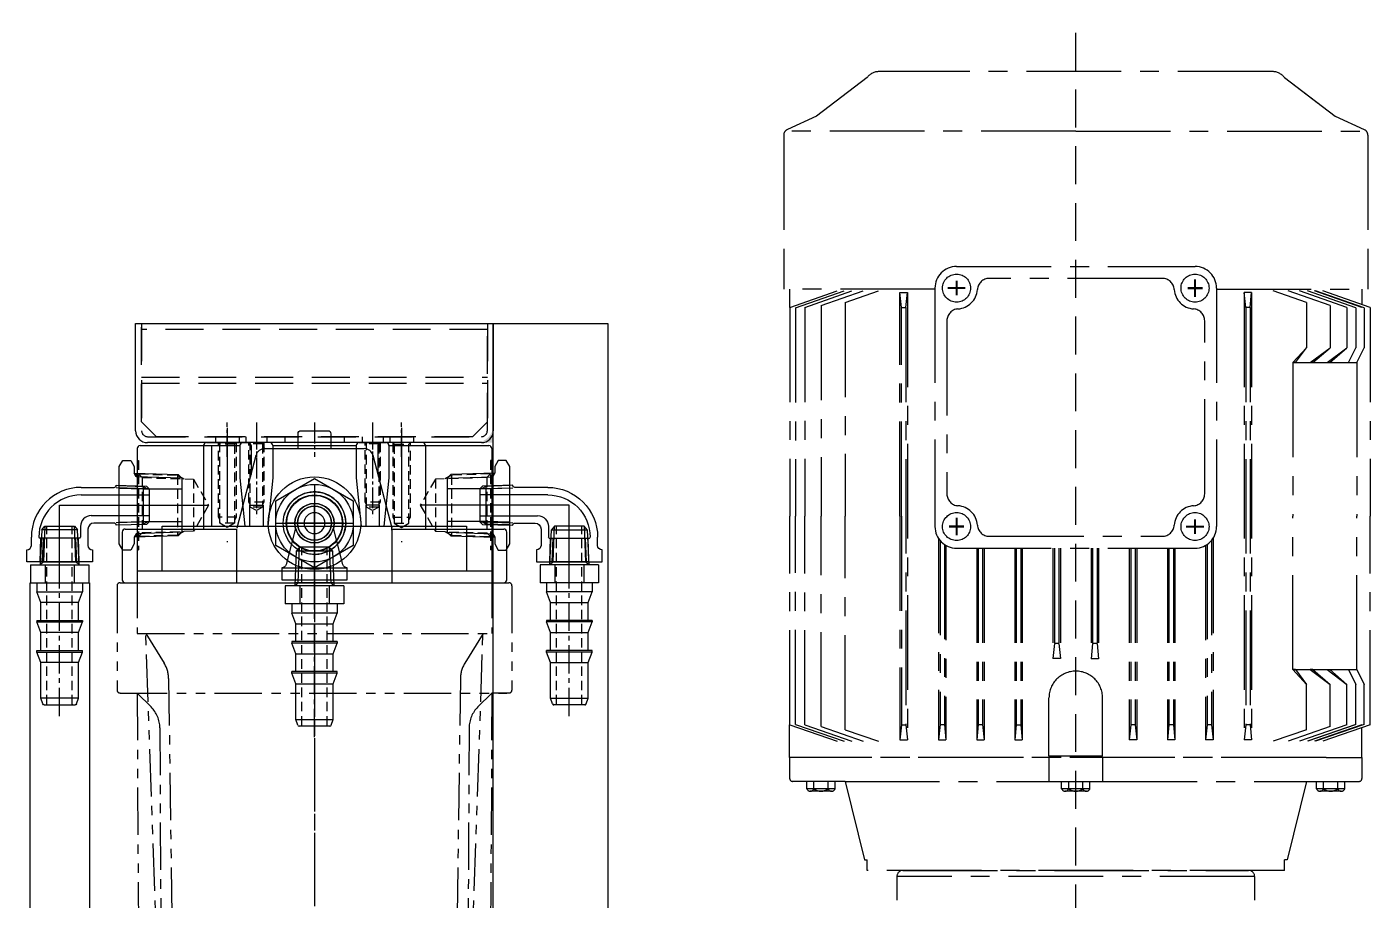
# Model space of a CAD drawing. Header units: millimetres. Extents: x 0 to 37514, y 0 to 8910.
# Drawn here: x 36504.2 to 36954.9, y 870.6 to 1163.6 of the extents above; entities that cross this region are included whole.
import ezdxf

# ---------------------------------------------------------------- set-up
doc = ezdxf.new("R2010")
doc.units = ezdxf.units.MM
for name, pattern in [('CENTER', [50.8, 31.75, -6.35, 6.35, -6.35]), ('CENTER1', [10, 7, -1, 1, -1]), ('CENTER2', [28.575, 19.05, -3.175, 3.175, -3.175]), ('DASHED', [19.05, 12.7, -6.35]), ('HIDDEN2', [4.7625, 3.175, -1.5875]), ('HIDDENX2', [19.05, 12.7, -6.35]), ('PHANTOM2', [31.75, 15.875, -3.175, 3.175, -3.175, 3.175, -3.175])]:
    doc.linetypes.add(name, pattern=pattern)
for name, color, linetype in [('1', 1, 'CENTER'), ('2', 2, 'DASHED'), ('CENTER', 1, 'CENTER'), ('THIN', 3, 'Continuous')]:
    doc.layers.add(name, color=color, linetype=linetype)

# ---------------------------------------------------------------- blocks, each defined once
blk = doc.blocks.new('747 3HP FRONT')
at = {"layer": '1'}
for p, q in [((5350.02, 19574.95), (5218.02, 19574.95)), ((5214.02, 19572.95), (5197.02, 19559.95)), ((5354.02, 19572.95), (5371.02, 19559.95)), ((5354.02, 19572.95), (5365.45, 19564.21)), ((5197.02, 19559.95), (5187.25, 19555.47)), ((5371.02, 19559.95), (5380.79, 19555.47)), ((5186.02, 19553.62), (5186.02, 19509.45)), ((5284.02, 19554.95), (5188.58, 19554.95)), ((5284.02, 19554.95), (5379.45, 19554.95)), ((5382.02, 19553.62), (5382.02, 19509.45)), ((5186.02, 19509.45), (5186.02, 19501.95)), ((5244.02, 19509.55), (5324.02, 19509.55)), ((5382.02, 19509.45), (5382.02, 19501.95)), ((5236.77, 19501.95), (5186.02, 19501.95)), ((5188.02, 19501.95), (5188.02, 19495.81)), ((5188.04, 19495.81), (5203.91, 19501.35)), ((5190.02, 19495.67), (5206.31, 19501.35)), ((5193.11, 19495.83), (5208.93, 19501.35)), ((5198.62, 19496.43), (5212.71, 19501.35)), ((5206.65, 19497.45), (5217.83, 19501.35)), ((5236.77, 19502.3), (5236.77, 19422.3)), ((5313.04, 19505.55), (5254.99, 19505.55)), ((5331.27, 19502.3), (5331.27, 19422.3)), ((5331.27, 19501.95), (5382.02, 19501.95)), ((5361.39, 19497.45), (5350.21, 19501.35)), ((5369.42, 19496.43), (5355.32, 19501.35)), ((5374.92, 19495.83), (5359.11, 19501.35)), ((5378.02, 19495.67), (5361.72, 19501.35)), ((5380, 19495.81), (5364.12, 19501.35)), ((5380.79, 19495.67), (5364.5, 19501.35)), ((5382.77, 19495.81), (5366.89, 19501.35)), ((5380.02, 19501.95), (5380.02, 19496.77)), ((5206.65, 19497.45), (5206.65, 19425.8)), ((5225.52, 19495.77), (5225.02, 19500.87)), ((5225.02, 19500.87), (5227.52, 19500.87)), ((5225.02, 19425.8), (5225.02, 19500.87)), ((5227.02, 19495.77), (5227.52, 19500.87)), ((5227.52, 19500.87), (5227.52, 19350.74)), ((5340.52, 19500.87), (5340.52, 19350.74)), ((5343.02, 19500.87), (5340.52, 19500.87)), ((5341.02, 19495.77), (5340.52, 19500.87)), ((5342.52, 19495.77), (5343.02, 19500.87)), ((5343.02, 19500.87), (5343.02, 19350.74)), ((5361.39, 19497.45), (5361.39, 19482.3)), ((5188.04, 19495.81), (5188.04, 19425.8)), ((5190.02, 19495.67), (5190.02, 19425.8)), ((5193.11, 19495.83), (5193.11, 19425.8)), ((5198.62, 19496.43), (5198.62, 19425.8)), ((5225.52, 19495.77), (5226.84, 19495.77)), ((5225.52, 19425.8), (5225.52, 19495.77)), ((5227.02, 19495.77), (5227.02, 19355.84)), ((5341.02, 19495.77), (5341.02, 19355.84)), ((5342.52, 19495.77), (5341.02, 19495.77)), ((5342.52, 19495.77), (5342.52, 19355.84)), ((5369.42, 19496.43), (5369.42, 19482.3)), ((5374.92, 19495.83), (5374.92, 19482.3)), ((5378.02, 19495.67), (5378.02, 19482.3)), ((5380.79, 19495.67), (5380.79, 19482.3)), ((5382.77, 19495.81), (5382.77, 19425.8)), ((5240.77, 19491.33), (5240.77, 19433.28)), ((5327.27, 19433.28), (5327.27, 19491.33)), ((5356.85, 19477.3), (5361.39, 19482.3)), ((5357.79, 19477.3), (5361.39, 19482.3)), ((5362.64, 19477.3), (5369.42, 19482.3)), ((5363.53, 19477.3), (5369.42, 19482.3)), ((5368.34, 19477.3), (5374.92, 19482.3)), ((5369.23, 19477.3), (5374.92, 19482.3)), ((5375.56, 19477.3), (5378.02, 19482.3)), ((5378.33, 19477.3), (5380.79, 19482.3)), ((5357.79, 19477.3), (5356.85, 19477.3)), ((5356.85, 19477.3), (5356.85, 19425.8)), ((5356.85, 19477.3), (5378.33, 19477.3)), ((5363.53, 19477.3), (5362.64, 19477.3)), ((5378.33, 19477.3), (5378.33, 19425.8)), ((5188.04, 19355.8), (5188.04, 19425.8)), ((5190.02, 19355.94), (5190.02, 19425.8)), ((5193.11, 19355.78), (5193.11, 19425.8)), ((5198.62, 19355.18), (5198.62, 19425.8)), ((5206.65, 19354.16), (5206.65, 19425.8)), ((5225.02, 19425.8), (5225.02, 19350.74)), ((5225.52, 19425.8), (5225.52, 19355.84)), ((5356.85, 19374.3), (5356.85, 19425.8)), ((5378.33, 19374.3), (5378.33, 19425.8)), ((5382.77, 19355.8), (5382.77, 19425.8)), ((5237.97, 19418.31), (5237.97, 19350.79)), ((5238.47, 19417.64), (5238.47, 19355.89)), ((5239.97, 19416.29), (5239.97, 19355.89)), ((5240.47, 19415.98), (5240.47, 19350.79)), ((5254.99, 19419.05), (5313.04, 19419.05)), ((5327.57, 19415.98), (5327.57, 19350.74)), ((5328.07, 19416.29), (5328.07, 19355.84)), ((5329.57, 19417.64), (5329.57, 19355.84)), ((5330.07, 19418.31), (5330.07, 19350.74)), ((5244.02, 19415.05), (5324.02, 19415.05)), ((5250.77, 19415.05), (5250.77, 19350.79)), ((5251.27, 19415.05), (5251.27, 19355.89)), ((5252.77, 19415.05), (5252.77, 19355.89)), ((5253.27, 19415.05), (5253.27, 19350.79)), ((5263.57, 19415.05), (5263.57, 19350.74)), ((5264.07, 19415.05), (5264.07, 19355.84)), ((5265.57, 19415.05), (5265.57, 19355.84)), ((5266.07, 19415.05), (5266.07, 19350.74)), ((5276.37, 19415.05), (5276.37, 19378.01)), ((5276.87, 19415.05), (5276.87, 19383.11)), ((5278.37, 19415.05), (5278.37, 19383.11)), ((5278.87, 19415.05), (5278.87, 19378.01)), ((5289.17, 19415.05), (5289.17, 19377.94)), ((5289.67, 19415.05), (5289.67, 19383.03)), ((5291.17, 19415.05), (5291.17, 19383.03)), ((5291.67, 19415.05), (5291.67, 19377.94)), ((5301.97, 19415.05), (5301.97, 19350.74)), ((5302.47, 19415.05), (5302.47, 19355.84)), ((5303.97, 19415.05), (5303.97, 19355.84)), ((5304.47, 19415.05), (5304.47, 19350.74)), ((5314.77, 19415.05), (5314.77, 19350.74)), ((5315.27, 19415.05), (5315.27, 19355.84)), ((5316.77, 19415.05), (5316.77, 19355.84)), ((5317.27, 19415.05), (5317.27, 19350.74)), ((5276.87, 19383.11), (5276.37, 19378.01)), ((5278.37, 19383.11), (5276.87, 19383.11)), ((5278.37, 19383.11), (5278.87, 19378.01)), ((5289.67, 19383.03), (5289.17, 19377.94)), ((5291.17, 19383.03), (5289.67, 19383.03)), ((5291.17, 19383.03), (5291.67, 19377.94)), ((5278.87, 19378.01), (5276.37, 19378.01)), ((5291.67, 19377.94), (5289.17, 19377.94)), ((5356.85, 19374.3), (5361.39, 19369.3)), ((5357.79, 19374.3), (5356.85, 19374.3)), ((5356.85, 19374.3), (5378.33, 19374.3)), ((5357.79, 19374.3), (5361.39, 19369.3)), ((5362.64, 19374.3), (5369.42, 19369.3)), ((5363.53, 19374.3), (5362.64, 19374.3)), ((5363.53, 19374.3), (5369.42, 19369.3)), ((5368.34, 19374.3), (5374.92, 19369.3)), ((5369.23, 19374.3), (5374.92, 19369.3)), ((5375.56, 19374.3), (5378.02, 19369.3)), ((5378.33, 19374.3), (5380.79, 19369.3)), ((5361.39, 19354.16), (5361.39, 19369.3)), ((5369.42, 19355.18), (5369.42, 19369.3)), ((5374.92, 19355.78), (5374.92, 19369.3)), ((5378.02, 19355.94), (5378.02, 19369.3)), ((5380.79, 19355.94), (5380.79, 19369.3)), ((5275.02, 19345.3), (5275.02, 19364.8)), ((5293.02, 19345.3), (5293.02, 19364.8)), ((5188.02, 19344.8), (5188.02, 19355.8)), ((5188.04, 19355.8), (5203.91, 19350.26)), ((5190.02, 19355.94), (5206.31, 19350.26)), ((5193.11, 19355.78), (5208.93, 19350.26)), ((5198.62, 19355.18), (5212.71, 19350.26)), ((5206.65, 19354.16), (5217.83, 19350.26)), ((5225.52, 19355.84), (5225.02, 19350.74)), ((5225.52, 19355.84), (5227.02, 19355.84)), ((5227.02, 19355.84), (5227.52, 19350.74)), ((5238.47, 19355.89), (5237.97, 19350.79)), ((5238.47, 19355.89), (5239.97, 19355.89)), ((5239.97, 19355.89), (5240.47, 19350.79)), ((5251.27, 19355.89), (5250.77, 19350.79)), ((5251.27, 19355.89), (5252.77, 19355.89)), ((5252.77, 19355.89), (5253.27, 19350.79)), ((5264.07, 19355.84), (5263.57, 19350.74)), ((5264.07, 19355.84), (5265.57, 19355.84)), ((5265.57, 19355.84), (5266.07, 19350.74)), ((5302.47, 19355.84), (5301.97, 19350.74)), ((5303.97, 19355.84), (5302.47, 19355.84)), ((5303.97, 19355.84), (5304.47, 19350.74)), ((5315.27, 19355.84), (5314.77, 19350.74)), ((5316.77, 19355.84), (5315.27, 19355.84)), ((5316.77, 19355.84), (5317.27, 19350.74)), ((5328.07, 19355.84), (5327.57, 19350.74)), ((5329.57, 19355.84), (5328.07, 19355.84)), ((5329.57, 19355.84), (5330.07, 19350.74)), ((5341.02, 19355.84), (5340.52, 19350.74)), ((5342.52, 19355.84), (5341.02, 19355.84)), ((5342.52, 19355.84), (5343.02, 19350.74)), ((5361.39, 19354.16), (5350.21, 19350.26)), ((5369.42, 19355.18), (5355.32, 19350.26)), ((5374.92, 19355.78), (5359.11, 19350.26)), ((5378.02, 19355.94), (5361.72, 19350.26)), ((5377.7, 19355.78), (5361.88, 19350.26)), ((5380, 19355.8), (5364.12, 19350.26)), ((5380.79, 19355.94), (5364.5, 19350.26)), ((5382.77, 19355.8), (5366.89, 19350.26)), ((5380.02, 19344.8), (5380.02, 19354.84)), ((5225.02, 19350.74), (5227.52, 19350.74)), ((5225.02, 19350.74), (5227.52, 19350.74)), ((5237.97, 19350.79), (5240.47, 19350.79)), ((5237.97, 19350.79), (5240.47, 19350.79)), ((5250.77, 19350.79), (5253.27, 19350.79)), ((5250.77, 19350.79), (5253.27, 19350.79)), ((5263.57, 19350.74), (5266.07, 19350.74)), ((5263.57, 19350.74), (5266.07, 19350.74)), ((5304.47, 19350.74), (5301.97, 19350.74)), ((5304.47, 19350.74), (5301.97, 19350.74)), ((5317.27, 19350.74), (5314.77, 19350.74)), ((5317.27, 19350.74), (5314.77, 19350.74)), ((5330.07, 19350.74), (5327.57, 19350.74)), ((5330.07, 19350.74), (5327.57, 19350.74)), ((5343.02, 19350.74), (5340.52, 19350.74)), ((5343.02, 19350.74), (5340.52, 19350.74)), ((5200.02, 19344.8), (5188.02, 19344.8)), ((5200.02, 19344.8), (5188.02, 19344.8)), ((5188.02, 19344.8), (5188.02, 19337.8)), ((5364.52, 19344.8), (5188.02, 19344.8)), ((5188.02, 19344.8), (5188.02, 19337.8)), ((5368.02, 19344.8), (5203.02, 19344.8)), ((5365.02, 19344.8), (5203.02, 19344.8)), ((5293.02, 19345.3), (5275.02, 19345.3)), ((5293.02, 19345.3), (5275.02, 19345.3)), ((5275.02, 19344.8), (5275.02, 19336.8)), ((5293.02, 19344.8), (5293.02, 19336.8)), ((5368.02, 19344.8), (5380.02, 19344.8)), ((5368.02, 19344.8), (5380.02, 19344.8)), ((5368.02, 19344.8), (5380.02, 19344.8)), ((5380.02, 19344.8), (5380.02, 19337.8)), ((5206.59, 19336.8), (5189.02, 19336.8)), ((5193.76, 19334.34), (5193.76, 19336.8)), ((5196.14, 19334.34), (5196.14, 19336.8)), ((5200.89, 19334.34), (5200.89, 19336.8)), ((5203.69, 19336.8), (5203.02, 19336.8)), ((5203.27, 19334.34), (5203.27, 19336.8)), ((5206.59, 19336.8), (5213.14, 19310.45)), ((5206.59, 19336.8), (5275.02, 19336.8)), ((5275.02, 19336.8), (5293.02, 19336.8)), ((5279.26, 19334.34), (5279.26, 19336.8)), ((5281.64, 19334.34), (5281.64, 19336.8)), ((5286.39, 19334.34), (5286.39, 19336.8)), ((5288.77, 19334.34), (5288.77, 19336.8)), ((5293.02, 19336.8), (5361.4, 19336.8)), ((5361.4, 19336.8), (5354.89, 19310.45)), ((5361.4, 19336.8), (5379.02, 19336.8)), ((5364.35, 19336.8), (5365.02, 19336.8)), ((5364.76, 19334.34), (5364.76, 19336.8)), ((5367.14, 19334.34), (5367.14, 19336.8)), ((5371.89, 19334.34), (5371.89, 19336.8)), ((5374.27, 19334.34), (5374.27, 19336.8)), ((5203.27, 19334.34), (5193.76, 19334.34)), ((5202.08, 19333.51), (5194.95, 19333.51)), ((5288.77, 19334.34), (5279.26, 19334.34)), ((5287.58, 19333.51), (5280.45, 19333.51)), ((5374.27, 19334.34), (5364.76, 19334.34)), ((5373.08, 19333.51), (5365.95, 19333.51)), ((5213.14, 19310.45), (5214.02, 19310.45)), ((5214.02, 19306.95), (5214.02, 19310.45)), ((5354.89, 19310.45), (5354.02, 19310.45)), ((5354.02, 19306.95), (5354.02, 19310.45)), ((5354.02, 19306.95), (5214.02, 19306.95))]:
    blk.add_line(p, q, dxfattribs=at)
at = {"layer": '1', "const_width": 0.7}
for points in [[(5241.04, 19502.3), (5247.01, 19502.3)], [(5244.04, 19504.85), (5244.04, 19499.84)], [(5326.57, 19502.28), (5321.55, 19502.28)], [(5324.02, 19505.28), (5324.02, 19499.32)], [(5244.02, 19419.33), (5244.02, 19425.29)], [(5323.99, 19419.76), (5323.99, 19424.77)], [(5241.47, 19422.33), (5246.48, 19422.33)], [(5326.99, 19422.3), (5321.03, 19422.3)]]:
    blk.add_lwpolyline(points, dxfattribs=at)
at = {"layer": '1'}
for centre in [(5244.02, 19502.3), (5324.02, 19502.3), (5244.02, 19422.3), (5324.02, 19422.3)]:
    blk.add_circle(centre, 4.7, dxfattribs=at)
for centre, radius, start, end in [((5218.02, 19569.95), 5, 90, 143.1301), ((5350.02, 19569.95), 5, 36.8699, 90), ((5350.02, 19569.95), 5, 36.8699, 90), ((5188.02, 19553.62), 2, 112.6199, 180), ((5380.02, 19553.62), 2, 0, 67.3801), ((5244.02, 19502.3), 7.25, 90, 180), ((5324.02, 19502.3), 7.25, 0, 90), ((5244.02, 19502.3), 7, 273.9096, 356.0904), ((5254.99, 19501.55), 4, 90, 176.0904), ((5313.04, 19501.55), 4, 3.9096, 90), ((5324.02, 19502.3), 7, 183.9096, 266.0904), ((5244.77, 19491.33), 4, 93.9096, 180), ((5323.27, 19491.33), 4, 0, 86.0904), ((5244.77, 19433.28), 4, 180, 266.0904), ((5244.02, 19422.3), 7, 3.9096, 86.0904), ((5324.02, 19422.3), 7, 93.9096, 176.0904), ((5323.27, 19433.28), 4, 273.9096, 0), ((5244.02, 19422.3), 7.25, 180, 270), ((5254.99, 19423.05), 4, 183.9096, 270), ((5313.04, 19423.05), 4, 270, 356.0904), ((5324.02, 19422.3), 7.25, 270, 0), ((5284.02, 19364.8), 9, 0, 180), ((5189.02, 19337.8), 1, 180, 270), ((5189.02, 19337.8), 1, 180, 270), ((5379.02, 19337.8), 1, 270, 0), ((5194.95, 19334.78), 1.27, 200.5699, 339.4301), ((5198.52, 19337.35), 3.84, 231.7868, 308.2132), ((5202.08, 19334.78), 1.27, 200.5699, 339.4301), ((5280.45, 19334.78), 1.27, 200.5699, 339.4301), ((5284.02, 19337.35), 3.84, 231.7868, 308.2132), ((5287.58, 19334.78), 1.27, 200.5699, 339.4301), ((5365.95, 19334.78), 1.27, 200.5699, 339.4301), ((5369.52, 19337.35), 3.84, 231.7868, 308.2132), ((5373.08, 19334.78), 1.27, 200.5699, 339.4301)]:
    blk.add_arc(centre, radius, start, end, dxfattribs=at)
blk = doc.blocks.new('A$C5A5F5954')
at = {"layer": '1'}
for p, q in [((-168, 447.5), (-52, 447.5)), ((-170, 445.5), (-170, 437.54)), ((-50, 445.5), (-170, 445.5)), ((-50, 445.5), (-50, 437.54))]:
    blk.add_line(p, q, dxfattribs=at)
for centre, start, end in [((-168, 445.5), 90, 180), ((-52, 445.5), 0, 90)]:
    blk.add_arc(centre, 2, start, end, dxfattribs=at)
at = {"layer": '2'}
blk.add_line((-110, -8.06), (-110, 730.5), dxfattribs=at)
at = {"layer": '1'}
blk.add_blockref('747 3HP FRONT', (-5394.02, -18859.45), dxfattribs=at)
blk = doc.blocks.new('A$C776C3D5C')
for p, q in [((-128.24, 347.51), (-128.24, 306.51)), ((-127.24, 348.51), (-93.74, 348.51)), ((-103.24, 348.51), (-103.24, 321.51)), ((-93.74, 348.51), (-93.74, 337.72)), ((-83.74, 349.51), (-92.74, 349.51)), ((-82.74, 348.51), (-54.74, 348.51)), ((-82.74, 348.51), (-82.74, 337.72)), ((-54.74, 348.51), (-54.74, 337.72)), ((-53.74, 349.51), (-44.74, 349.51)), ((-43.74, 348.51), (-10.24, 348.51)), ((-43.74, 348.51), (-43.74, 337.72)), ((-9.24, 347.51), (-9.24, 306.51)), ((-93.74, 337.72), (-92.06, 321.51)), ((-82.74, 337.72), (-84.43, 321.51)), ((-54.74, 337.72), (-53.06, 321.51)), ((-43.74, 337.72), (-45.43, 321.51)), ((-90.49, 328.51), (-90.49, 321.51)), ((-90.49, 328.51), (-85.99, 328.51)), ((-85.99, 328.51), (-85.99, 321.51)), ((-51.49, 328.51), (-51.49, 321.51)), ((-46.99, 328.51), (-51.49, 328.51)), ((-46.99, 328.51), (-46.99, 321.51)), ((-119.8, 321.51), (-17.69, 321.51)), ((-119.8, 306.51), (-119.8, 321.51)), ((-17.69, 321.51), (-17.69, 306.51)), ((-128.24, 306.51), (-9.24, 306.51))]:
    blk.add_line(p, q)
at = {"color": 2, "linetype": 'HIDDEN2'}
for p, q in [((-128.24, 343.51), (-127.74, 343.51)), ((-127.74, 343.51), (-127.74, 313.51)), ((-9.74, 343.51), (-9.74, 313.51)), ((-9.24, 343.51), (-9.74, 343.51)), ((-114.74, 338.58), (-114.74, 318.44)), ((-22.74, 338.58), (-22.74, 318.44)), ((-109.3, 337.25), (-109.3, 319.77)), ((-28.19, 337.25), (-28.19, 319.77)), ((-85.74, 329.51), (-90.74, 329.51)), ((-46.74, 329.51), (-51.74, 329.51)), ((-86.18, 327.91), (-90.31, 327.91)), ((-47.18, 327.91), (-51.31, 327.91)), ((-128.24, 313.51), (-127.74, 313.51)), ((-9.24, 313.51), (-9.74, 313.51))]:
    blk.add_line(p, q, dxfattribs=at)
at = {"color": 6, "linetype": 'PHANTOM2'}
for p, q in [((-68.74, 311.51), (-68.74, 34.51)), ((-128.24, 306.51), (-128.24, 285.51)), ((-128.24, 306.51), (-9.24, 306.51)), ((-9.24, 306.51), (-9.24, 285.51)), ((-128.24, 285.51), (-9.24, 285.51)), ((-125.31, 285.51), (-119.17, 275.52)), ((-116.79, 40.46), (-125.31, 285.51)), ((-20.7, 40.46), (-12.18, 285.51)), ((-12.18, 285.51), (-18.31, 275.52)), ((-117.7, 270.43), (-114.49, 39.51)), ((-19.79, 270.43), (-22.99, 39.51)), ((-115.79, 39.51), (-21.7, 39.51)), ((-114.49, 39.51), (-22.99, 39.51))]:
    blk.add_line(p, q, dxfattribs=at)
at = {"color": 2, "linetype": 'HIDDEN2'}
for points in [[(-85.74, 349.51), (-86.18, 349.08), (-90.31, 349.08), (-90.74, 349.51)], [(-86.18, 349.08), (-86.18, 327.91), (-88.24, 326.72), (-90.31, 327.91), (-90.31, 349.08)], [(-46.74, 349.51), (-47.18, 349.08), (-51.31, 349.08), (-51.74, 349.51)], [(-47.18, 349.08), (-47.18, 327.91), (-49.24, 326.72), (-51.31, 327.91), (-51.31, 349.08)], [(-127.74, 338.99), (-114.74, 338.58), (-112.62, 337.35)], [(-127.74, 338.99), (-126.55, 337.79), (-126.55, 319.23), (-127.74, 318.03)], [(-9.74, 338.99), (-22.74, 338.58), (-24.87, 337.35)], [(-9.74, 338.99), (-10.94, 337.79), (-10.94, 319.23), (-9.74, 318.03)], [(-126.55, 337.79), (-109.3, 337.25), (-104.26, 328.51), (-109.3, 319.77), (-126.55, 319.23)], [(-10.94, 337.79), (-28.19, 337.25), (-33.23, 328.51), (-28.19, 319.77), (-10.94, 319.23)], [(-112.62, 319.67), (-114.74, 318.44), (-127.74, 318.03)], [(-24.87, 319.67), (-22.74, 318.44), (-9.74, 318.03)]]:
    blk.add_lwpolyline(points, dxfattribs=at)
for centre, start, end in [((-127.24, 347.51), 90, 180), ((-92.74, 348.51), 90, 180), ((-83.74, 348.51), 0, 90), ((-53.74, 348.51), 90, 180), ((-44.74, 348.51), 0, 90), ((-10.24, 347.51), 0, 90)]:
    blk.add_arc(centre, 1, start, end)
at = {"color": 6, "linetype": 'PHANTOM2'}
for centre, radius, start, end in [((-127.69, 270.29), 10, 0.7942, 31.5608), ((-9.79, 270.29), 10, 148.4392, 179.2058), ((-115.79, 40.51), 1, 182.6765, 270), ((-21.7, 40.51), 1, 270, 357.3235)]:
    blk.add_arc(centre, radius, start, end, dxfattribs=at)
at = {"layer": 'CENTER', "linetype": 'CENTER1'}
for p, q in [((-88.24, 354.51), (-88.24, 324.5)), ((-49.24, 354.51), (-49.24, 324.5))]:
    blk.add_line(p, q, dxfattribs=at)
at = {"layer": 'CENTER'}
for p, q in [((-127.74, 328.51), (-104.26, 328.51)), ((-9.74, 328.51), (-33.23, 328.51))]:
    blk.add_line(p, q, dxfattribs=at)
at = {"layer": 'THIN', "color": 2, "linetype": 'HIDDEN2'}
for points in [[(-90.31, 328.76), (-90.74, 329.51), (-90.74, 349.51)], [(-85.74, 349.51), (-85.74, 329.51), (-86.18, 328.76)], [(-51.31, 328.76), (-51.74, 329.51), (-51.74, 349.51)], [(-46.74, 349.51), (-46.74, 329.51), (-47.18, 328.76)]]:
    blk.add_lwpolyline(points, dxfattribs=at)
blk = doc.blocks.new('A$C6D6A0C94')
at = {"color": 2, "linetype": 'HIDDEN2'}
for p, q in [((-19.89, -2.14), (-25.89, -2.14)), ((-20.44, -4.14), (-25.35, -4.14))]:
    blk.add_line(p, q, dxfattribs=at)
for points in [[(-19.89, 22.86), (-20.44, 22.32), (-25.35, 22.32), (-25.89, 22.86)], [(-20.44, 22.32), (-20.44, -4.14), (-22.89, -5.56), (-25.35, -4.14), (-25.35, 22.32)]]:
    blk.add_lwpolyline(points, dxfattribs=at)
at = {"layer": 'CENTER'}
blk.add_line((-22.89, 27.86), (-22.89, -10.56), dxfattribs=at)
at = {"layer": 'THIN', "color": 2, "linetype": 'HIDDEN2'}
for points in [[(-25.35, -3.08), (-25.89, -2.14), (-25.89, 22.86)], [(-19.89, 22.86), (-19.89, -2.14), (-20.44, -3.08)]]:
    blk.add_lwpolyline(points, dxfattribs=at)
blk = doc.blocks.new('A$C5E9B3B67')
for p, q in [((126.68, 536.59), (140.68, 536.59)), ((199.18, 536.59), (185.18, 536.59)), ((125.68, 535.59), (125.68, 507.59)), ((137.02, 507.96), (143.35, 532.34)), ((141.68, 535.59), (141.68, 525.91)), ((146.25, 534.59), (179.61, 534.59)), ((182.51, 532.34), (188.83, 507.96)), ((184.18, 535.59), (184.18, 525.91)), ((200.18, 535.59), (200.18, 507.59)), ((98.43, 506.59), (98.43, 490.59)), ((99.43, 507.59), (136.95, 507.59)), ((136.93, 489.59), (136.93, 507.21)), ((188.9, 507.59), (226.43, 507.59)), ((188.93, 507.21), (188.93, 489.59)), ((227.43, 490.59), (227.43, 506.59)), ((99.43, 489.59), (226.43, 489.59))]:
    blk.add_line(p, q)
at = {"color": 6, "linetype": 'PHANTOM2'}
for p, q in [((162.93, 494.59), (162.93, -40.41)), ((96.68, 488.59), (96.68, 453.59)), ((97.68, 489.59), (228.18, 489.59)), ((229.18, 488.59), (229.18, 453.59)), ((97.68, 452.59), (227.43, 452.59)), ((103.43, 452.59), (105.92, -34.42)), ((103.43, 452.59), (108.12, 447.9)), ((222.43, 452.59), (217.74, 447.9)), ((222.43, 452.59), (219.93, -34.42)), ((228.43, 452.59), (222.43, 452.59)), ((111.05, 440.88), (113.43, -35.41)), ((214.81, 440.88), (212.43, -35.41))]:
    blk.add_line(p, q, dxfattribs=at)
blk.add_lwpolyline([(157.43, 534.59), (157.43, 539.59, -0.414214), (158.43, 540.59), (167.43, 540.59, -0.414214), (168.43, 539.59), (168.43, 534.59)], format="xyb")
for radius in [15.5, 9.5]:
    blk.add_circle((162.93, 509.59), radius)
for centre, radius, start, end in [((126.68, 535.59), 1, 90, 180), ((140.68, 535.59), 1, 360, 90), ((185.18, 535.59), 1, 90, 180), ((199.18, 535.59), 1, 0, 90), ((146.25, 531.59), 3, 90, 165.4655), ((179.61, 531.59), 3, 14.5345, 90), ((99.43, 506.59), 1, 90, 180), ((185.93, 507.21), 3, 0, 14.5345), ((226.43, 506.59), 1, 0, 90), ((99.43, 490.59), 1, 180, 270), ((226.43, 490.59), 1, 270, 0)]:
    blk.add_arc(centre, radius, start, end)
for centre, radius, start, end in [((97.68, 488.59), 1, 90, 180), ((228.18, 488.59), 1, 0, 90), ((97.68, 453.59), 1, 180, 270), ((228.18, 453.59), 1, 270, 0), ((101.05, 440.83), 10, 0.2935, 45), ((224.81, 440.83), 10, 135, 179.7065)]:
    blk.add_arc(centre, radius, start, end, dxfattribs=at)
at = {"layer": 'CENTER', "linetype": 'CENTER1'}
for p, q in [((162.93, 521.79), (162.93, 497.39)), ((150.73, 509.59), (175.13, 509.59))]:
    blk.add_line(p, q, dxfattribs=at)
at = {"layer": 'THIN'}
blk.add_arc((162.93, 509.59), 10.48, 255, 165, dxfattribs=at)
blk.add_blockref('A$C6D6A0C94', (156.57, 513.73))
at = {"xscale": -1}
blk.add_blockref('A$C6D6A0C94', (169.28, 513.73), dxfattribs=at)
blk = doc.blocks.new('A$C4D934FA6')
blk.add_lwpolyline([(1.46, 32.93), (-11.54, 40.44), (-11.54, 55.45), (1.46, 62.96), (14.46, 55.45), (14.46, 40.44), (1.46, 32.93)])
for radius in [13, 10.48, 5.72]:
    blk.add_circle((1.46, 47.94), radius)
at = {"layer": 'CENTER'}
for p, q in [((1.46, 60.94), (1.46, 34.94)), ((-11.54, 47.94), (14.46, 47.94))]:
    blk.add_line(p, q, dxfattribs=at)
at = {"layer": 'THIN'}
for radius in [9.32, 6.58]:
    blk.add_circle((1.46, 47.94), radius, dxfattribs=at)
blk = doc.blocks.new('A$C27F32C30')
for p, q in [((-28.76, 1.72), (-25.57, 13.91)), ((-12.85, 13.91), (-9.66, 1.72)), ((-30.21, -3.4), (-30.21, 0.6)), ((-8.21, 0.6), (-30.21, 0.6)), ((-8.21, 0.6), (-8.21, -3.4)), ((-8.21, -3.4), (-30.21, -3.4))]:
    blk.add_line(p, q)
for radius in [6.58, 3.5]:
    blk.add_circle((-19.21, 15.6), radius)
for centre, start, end in [((-30.21, 2.1), 270, 345.3338), ((-8.21, 2.1), 194.6672, 270)]:
    blk.add_arc(centre, 1.5, start, end)
at = {"layer": 'CENTER'}
for p, q in [((-19.21, 4.6), (-19.21, 22.18)), ((-28.29, 15.6), (-10.13, 15.6)), ((-19.21, -3.4), (-19.21, 4.6))]:
    blk.add_line(p, q, dxfattribs=at)
at = {"layer": 'THIN'}
blk.add_circle((-19.21, 15.6), 5.72, dxfattribs=at)
blk = doc.blocks.new('A$C26FE4DFB')
at = {"color": 1, "linetype": 'CENTER2', "ltscale": 0.5}
blk.add_line((-4.25, 38.09), (-4.25, -32.73), dxfattribs=at)
for p, q in [((-9.87, 34.02), (-10.55, 32.1)), ((-10.55, 32.1), (-10.55, 20.15)), ((2.05, 32.1), (-10.55, 32.1)), ((-9.4, 34.35), (0.9, 34.35)), ((1.37, 34.02), (2.05, 32.1)), ((2.05, 32.1), (2.05, 20.15)), ((-10.55, 20.15), (-11.9, 16.58)), ((2.05, 20.15), (-10.55, 20.15)), ((2.05, 20.15), (3.4, 16.58)), ((-11.9, 16.58), (-11.9, 16.08)), ((-11.9, 16.58), (3.4, 16.58)), ((-11.9, 16.08), (3.4, 16.08)), ((-10.55, 16.08), (-10.55, 10.08)), ((2.05, 16.08), (2.05, 10.08)), ((3.4, 16.58), (3.4, 16.08)), ((-10.55, 10.08), (-11.9, 6.5)), ((2.05, 10.08), (-10.55, 10.08)), ((2.05, 10.08), (3.4, 6.5)), ((-11.9, 6.5), (3.4, 6.5)), ((-11.9, 6), (-11.9, 6.5)), ((-11.9, 6), (3.4, 6)), ((-11.9, 6), (3.4, 6)), ((-10.55, 6), (-10.55, 0)), ((2.05, 6), (2.05, 0)), ((3.4, 6), (3.4, 6.5)), ((2.05, 0), (-10.55, 0)), ((-10.55, 0), (-11.9, -3.57)), ((-11.9, -3.57), (3.4, -3.57)), ((-11.9, -6.65), (-11.9, -3.57)), ((2.05, 0), (3.4, -3.57)), ((3.4, -6.65), (3.4, -3.57)), ((-14.07, -12.65), (-14.07, -6.65)), ((-14.07, -6.65), (5.56, -6.65)), ((-9.16, -12.65), (-9.16, -6.65)), ((0.65, -12.65), (0.65, -6.65)), ((5.56, -12.65), (5.56, -6.65)), ((-14.07, -12.65), (5.56, -12.65)), ((-10.25, -24.43), (-10.75, -12.65)), ((-10.75, -12.65), (2.25, -12.65)), ((2.25, -12.65), (1.75, -24.43)), ((-10.25, -24.43), (-9.21, -25.65)), ((1.75, -24.43), (-10.25, -24.43)), ((-9.21, -25.65), (0.75, -25.65)), ((0.75, -25.65), (1.75, -24.43))]:
    blk.add_line(p, q)
at = {"color": 2, "linetype": 'HIDDEN2'}
for p, q in [((-8.7, 34.35), (-8.5, 34.15)), ((-8.5, 34.15), (-8.5, -25.65)), ((0.2, 34.35), (0, 34.15)), ((0, 34.15), (0, -25.65))]:
    blk.add_line(p, q, dxfattribs=at)
at = {"color": 3}
for p, q in [((-10.75, -12.65), (-9.68, -13.65)), ((1.18, -13.65), (2.25, -12.65)), ((-10.71, -13.65), (2.21, -13.65)), ((-9.21, -25.65), (-9.68, -13.65)), ((1.18, -13.65), (0.75, -25.65))]:
    blk.add_line(p, q, dxfattribs=at)
for centre, start, end in [((-9.4, 33.85), 90, 160.4397), ((0.9, 33.85), 19.5603, 90)]:
    blk.add_arc(centre, 0.5, start, end)
blk = doc.blocks.new('A$C65603B76')
for p, q in [((-20.91, 21.06), (-9.9, 21.06)), ((-20.91, 18.56), (1.84, 18.56)), ((-9.16, 21.8), (0.95, 21.48)), ((0.95, 21.48), (1.84, 20.6)), ((1.84, 20.6), (1.84, 9.53)), ((1.84, 11.56), (-17.54, 11.56)), ((-9.9, 9.06), (-16.66, 9.06)), ((1.84, 9.53), (0.95, 8.64)), ((-21.16, 7.94), (-21.16, 4.31)), ((-18.66, 7.06), (-18.66, 1.56)), ((0.95, 8.64), (-9.16, 8.33)), ((-39.16, -3.94), (-39.16, 0.06)), ((-37.66, 1.56), (-37.66, 4.31)), ((-21.41, 4.06), (-34.91, 4.06)), ((-33.88, -3.94), (-33.63, 4.06)), ((-22.44, -3.94), (-22.69, 4.06)), ((-17.16, 0.06), (-17.16, -3.94)), ((-17.16, -3.94), (-39.16, -3.94))]:
    blk.add_line(p, q)
for centre, radius, start, end in [((-20.91, 4.31), 16.75, 90, 179.9997), ((-20.91, 4.31), 14.25, 90, 179.9996), ((-9.9, 21.8), 0.735, 270, 0), ((-17.54, 7.94), 3.63, 90.0016, 180), ((-16.66, 7.06), 2, 90.0029, 180), ((-9.9, 8.33), 0.735, 0, 90), ((-39.16, 1.56), 1.5, 270, 359.9962), ((-34.91, 4.31), 0.25, 180.0229, 269.9771), ((-21.41, 4.31), 0.25, 270, 359.9771), ((-17.16, 1.56), 1.5, 180.0038, 269.9962)]:
    blk.add_arc(centre, radius, start, end)
at = {"layer": 'CENTER'}
for p, q in [((-28.16, 4.06), (-28.16, 15.06)), ((-28.16, 15.06), (1.84, 15.06)), ((-28.16, -3.94), (-28.16, 4.06))]:
    blk.add_line(p, q, dxfattribs=at)
at = {"layer": 'THIN'}
for p, q in [((1.84, 20.6), (-9.16, 20.94)), ((1.84, 9.53), (-9.16, 9.18)), ((-34.74, -3.94), (-34.49, 4.06)), ((-21.58, -3.94), (-21.83, 4.06))]:
    blk.add_line(p, q, dxfattribs=at)
blk = doc.blocks.new('A$C647D219C')
for p, q in [((-36.55, 21.02), (-35.39, 23.03)), ((-35.39, 23.03), (-32.71, 23.03)), ((-32.71, 23.03), (-31.55, 21.02)), ((-36.55, -4.98), (-36.55, 21.02)), ((-31.55, 21.02), (-31.55, 18.74)), ((-31.55, 18.74), (-16.75, 18.28)), ((-30.87, 17.55), (-30.87, 18.72)), ((-16.75, 18.28), (-15.55, 17.08)), ((-36.55, 13.74), (-28.55, 13.49)), ((-28.55, 14.34), (-28.55, 1.69)), ((-15.55, 17.08), (-15.55, -1.05)), ((-28.55, 13.49), (-15.55, 13.49)), ((-36.55, 2.29), (-28.55, 2.54)), ((-28.55, 2.54), (-15.55, 2.54)), ((-16.75, -2.24), (-31.55, -2.71)), ((-31.55, -2.71), (-31.55, -4.98)), ((-30.87, -1.52), (-30.87, -2.69)), ((-15.55, -1.05), (-16.75, -2.24)), ((-35.39, -7), (-36.55, -4.98)), ((-32.71, -7), (-35.39, -7)), ((-31.55, -4.98), (-32.71, -7))]:
    blk.add_line(p, q)
at = {"layer": 'CENTER'}
for p, q in [((-36.55, 8.02), (-28.55, 8.02)), ((-28.55, 8.02), (-15.55, 8.02))]:
    blk.add_line(p, q, dxfattribs=at)
at = {"layer": 'THIN'}
for p, q in [((-30.87, 17.55), (-31.55, 18.74)), ((-36.55, 14.59), (-28.55, 14.34)), ((-15.55, 17.08), (-30.87, 17.55)), ((-28.55, 14.34), (-27.07, 13.49)), ((-36.55, 1.44), (-28.55, 1.69)), ((-28.55, 1.69), (-27.07, 2.54)), ((-30.87, -1.52), (-31.55, -2.71)), ((-15.55, -1.05), (-30.87, -1.52))]:
    blk.add_line(p, q, dxfattribs=at)
blk = doc.blocks.new('A$C3DF8670C')
h = blk.add_hatch(color=0)
h.dxf.hatch_style = 1
h.paths.add_polyline_path([(54, 571.01), (60, 571.01), (60, 577.01, -0.414214)])
at = {"color": 4}
for p, q in [((-60, 575.01), (-60, 611.01)), ((-60, 611.01), (60, 611.01)), ((60, 611.01), (60, 575.01)), ((56, 571.01), (-56, 571.01))]:
    blk.add_line(p, q, dxfattribs=at)
at = {"color": 2, "linetype": 'HIDDENX2'}
for p, q in [((-58, 611.01), (-58, 575.01)), ((-58, 578.01), (-58, 611.01)), ((58, 609.01), (-58, 609.01)), ((58, 575.01), (58, 611.01)), ((58, 611.01), (58, 578.01)), ((-58, 593.01), (58, 593.01)), ((-58, 591.01), (58, 591.01)), ((-53, 573.01), (-58, 578.01)), ((58, 578.01), (53, 573.01)), ((-56, 573.01), (56, 573.01)), ((53, 573.01), (-53, 573.01)), ((-33.25, 573.01), (-33.25, 571.01)), ((-25.25, 573.01), (-25.25, 571.01)), ((-23, 573.01), (-23, 571.01)), ((-16, 573.01), (-16, 571.01)), ((-10, 573.01), (-10, 571.01)), ((10, 573.01), (10, 571.01)), ((16, 573.01), (16, 571.01)), ((23, 573.01), (23, 571.01)), ((25.25, 573.01), (25.25, 571.01)), ((33.25, 573.01), (33.25, 571.01))]:
    blk.add_line(p, q, dxfattribs=at)
at = {"color": 1, "linetype": 'CENTER1'}
for p, q in [((-29.25, 566.26), (-29.25, 577.75)), ((-19.5, 577.76), (-19.5, 566.25)), ((0, 577.76), (0, 566.25)), ((19.5, 577.76), (19.5, 566.25)), ((29.25, 566.26), (29.25, 577.75))]:
    blk.add_line(p, q, dxfattribs=at)
at = {"color": 0}
blk.add_line((60, 571.01), (60, 577.01), dxfattribs=at)
for p, q in [((-95.5, 524.01), (-95.5, 408.81)), ((-75.5, 524.01), (-75.5, 408.81))]:
    blk.add_line(p, q)
at = {"color": 4}
blk.add_lwpolyline([(60, 611.01), (98.37, 611.01), (98.37, -62), (60, -62)], close=True, dxfattribs=at)
for centre, start, end in [((-56, 575.01), 180, 270), ((56, 575.01), 270, 0)]:
    blk.add_arc(centre, 4, start, end, dxfattribs=at)
at = {"color": 2, "linetype": 'HIDDENX2'}
for centre, start, end in [((-56, 575.01), 180, 270), ((56, 575.01), 270, 0)]:
    blk.add_arc(centre, 2, start, end, dxfattribs=at)
for name, p in [('A$C5E9B3B67', (-162.93, 34.42)), ('A$C776C3D5C', (68.74, 221.5)), ('A$C647D219C', (-28.95, 541.99)), ('A$C4D934FA6', (-1.46, 496.06)), ('A$C65603B76', (-57.34, 534.94))]:
    blk.add_blockref(name, p)
at = {"xscale": -1}
for name, p in [('A$C647D219C', (28.95, 541.99)), ('A$C65603B76', (57.34, 534.94)), ('A$C27F32C30', (-19.21, 528.4))]:
    blk.add_blockref(name, p, dxfattribs=at)
at = {"xscale": -1, "rotation": 180}
blk.add_blockref('A$C26FE4DFB', (-81.25, 517.35), dxfattribs=at)
at = {"rotation": 180}
for p in [(81.25, 517.35), (-4.25, 510.27)]:
    blk.add_blockref('A$C26FE4DFB', p, dxfattribs=at)

msp = doc.modelspace()

# ---------------------------------------------------------------- block references
for name, p in [('A$C5A5F5954', (36966.106, 433.078)), ('A$C3DF8670C', (36600.676, 453.078))]:
    msp.add_blockref(name, p)

doc.saveas('drawing.dxf')
